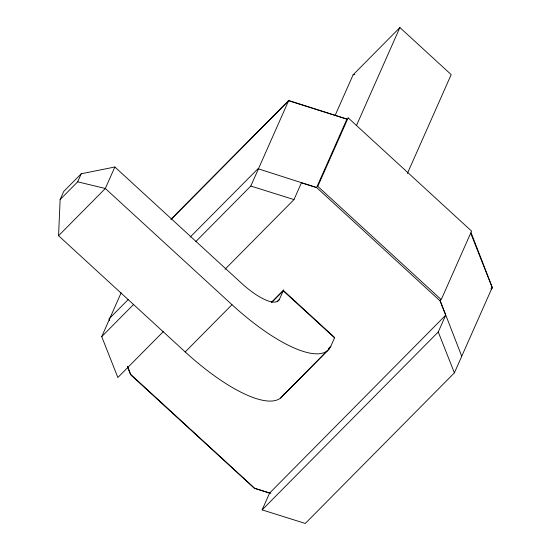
<?xml version="1.0" encoding="UTF-8"?>
<svg xmlns="http://www.w3.org/2000/svg" width="551" height="551" viewBox="0 0 551 551"><rect width="100%" height="100%" fill="white"/><g stroke="black" fill="none" stroke-linecap="round" stroke-linejoin="round"><path stroke-width="0.83" d="M283.731 394.151A113.864 35.96 44.7 0 1 185.205 351.937L58.564 235.738L60.128 199.545L63.696 191.486L81.238 173.772L114.863 167.001L241.503 283.2A43.791 13.83 44.7 0 0 279.515 299.193L283.689 289.771M60.128 199.545L77.67 181.83L81.238 173.772M114.863 167.001L105.337 188.49L58.564 235.738M163.248 331.654L117.852 377.511L101.721 336.64L121.137 292.822M195.88 241.524L250.808 186.038L288.6 100.75L346.944 119.071L316.591 187.567L301.425 182.801L293.986 199.593L224.987 269.294M335.022 115.62L353.115 74.798L399.888 27.55L451.186 74.619L407.347 173.544M356.401 125.683L399.888 27.55M328.41 348.687L330.807 346.262L334.636 337.625M470.699 233.135L492.188 287.56L454.389 372.848L305.302 523.45L262.124 509.895L269.57 493.104L445.697 315.186L440.029 300.832L440.717 299.276M262.124 509.895L438.259 331.977L445.697 315.186M171.251 218.974L288.765 100.489L347.392 119.298M170.9 219.649L288.6 100.75M128.342 299.42L108.96 318.96L109.58 320.558M190.129 237.123L257.978 168.716L316.605 187.533L440.38 301.163L461.642 356.015M101.721 336.64L133.707 304.324M185.205 351.937L231.978 304.689A113.864 35.96 44.7 0 0 330.807 346.262M271.257 302.527L283.283 290.377L334.326 337.219M271.843 302.306L283.235 290.797L334.533 337.866M277.112 301.611L279.515 299.193M282.567 396.011L329.34 348.762M280.59 398.029L327.363 350.78M490.975 288.779L492.188 287.56M491.223 289L492.436 287.78L471.174 232.928M353.115 74.798L354.796 74.461M77.67 181.83L105.337 188.49L231.978 304.689M270.906 493.338L254.624 488.241L130.298 373.991L127.515 366.814M250.808 186.038L293.986 199.593M269.57 493.104L254.397 488.344L130.966 375.079L127.501 366.305M438.259 331.977L454.389 372.848M348.156 117.852L317.796 186.348L441.234 299.613L471.587 231.11L348.156 117.852"/></g></svg>
